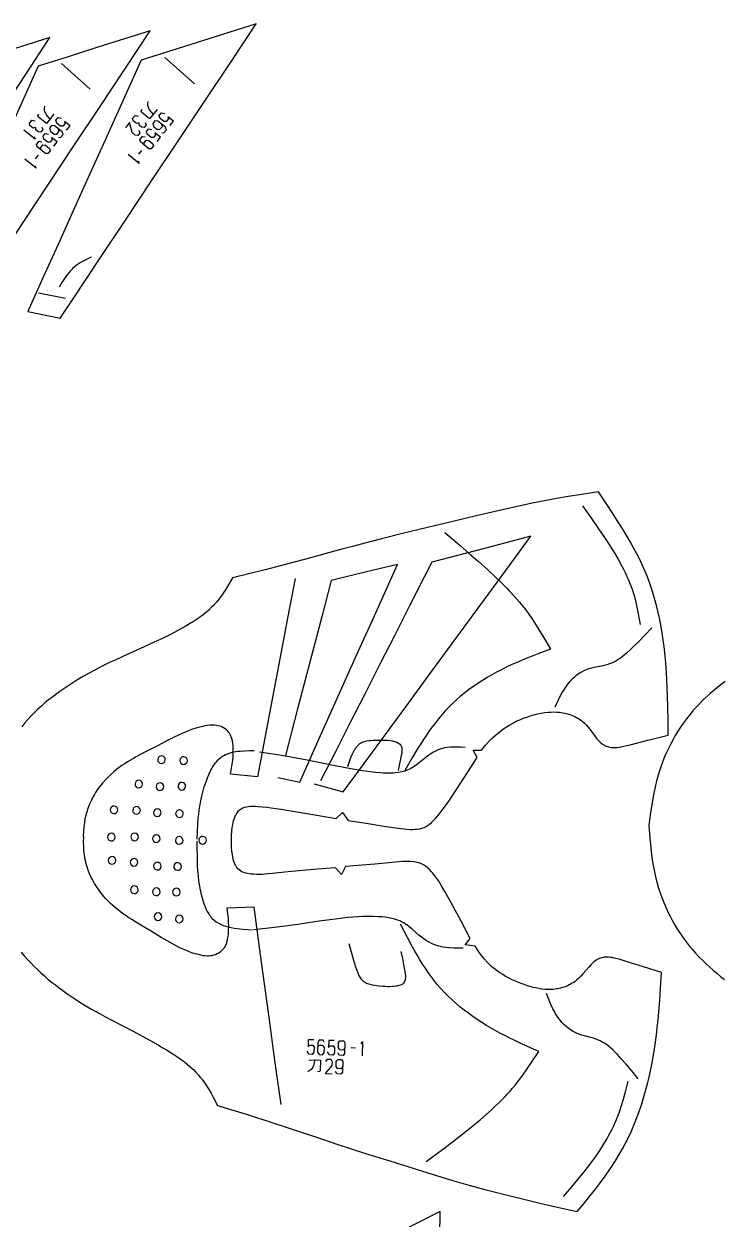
# Model space of a CAD drawing. Extents: x 923 to 2264, y 0 to 1234.
# Drawn here: x 1353.7 to 1582.7, y 218.1 to 610.2 of the extents above; entities that cross this region are included whole.
import ezdxf

# ---------------------------------------------------------------- set-up
doc = ezdxf.new("R2010")
doc.units = 0

msp = doc.modelspace()

# ---------------------------------------------------------------- linework, layer by layer
for points in [[(1395.08606, 607.925476), (1377.963745, 602.493958), (1368.179321, 599.390076), (1358.395264, 596.286438), (1351.190918, 580.189209), (1346.388062, 569.457703), (1341.585327, 558.726257), (1336.782349, 547.99469), (1331.979492, 537.263123), (1327.176514, 526.531738), (1322.373779, 515.800293), (1332.617798, 513.591858), (1336.782471, 519.880798), (1345.111572, 532.458557), (1353.440552, 545.036377), (1361.769653, 557.614258), (1370.098755, 570.191956), (1378.427734, 582.769775), (1386.756836, 595.347595), (1395.08606, 607.925476)], [(1429.898682, 610.151611), (1412.266846, 604.585571), (1402.191162, 601.404907), (1392.115967, 598.224426), (1384.690918, 581.748962), (1379.740967, 570.765198), (1374.790894, 559.781616), (1369.840576, 548.797913), (1364.890625, 537.814209), (1359.940552, 526.830566), (1354.990601, 515.846985), (1365.536865, 513.591858), (1369.827637, 520.029236), (1378.40918, 532.903809), (1386.990723, 545.778442), (1395.572266, 558.653076), (1404.153687, 571.527649), (1412.735474, 584.402283), (1421.317017, 597.276917), (1429.898682, 610.151611)], [(1362.226685, 605.699341), (1345.61377, 600.402283), (1326.627686, 594.34845), (1319.644165, 578.629456), (1314.988403, 568.150208), (1310.332886, 557.670898), (1305.677124, 547.191528), (1301.021484, 536.712158), (1296.365967, 526.232849), (1291.710327, 515.753662), (1301.651978, 513.591858), (1305.690308, 519.732361), (1313.766968, 532.013367), (1321.843506, 544.294312), (1329.920288, 556.575378), (1337.996826, 568.856262), (1346.073364, 581.137268), (1354.150024, 593.418274), (1362.226685, 605.699341)], [(1375.392212, 588.740356), (1365.964355, 597.13501)], [(1409.612793, 590.510559), (1399.909668, 599.096313)], [(1396.215576, 580.472778), (1394.902466, 581.980652), (1394.515381, 582.685791), (1394.319702, 583.349304), (1394.328369, 583.848022), (1394.454346, 584.70166)], [(1363.487427, 580.513123), (1361.044312, 577.481384), (1358.387207, 579.622742), (1358.258545, 579.951172), (1358.595581, 580.578613)], [(1362.320313, 578.925354), (1361.007202, 580.433228), (1360.620117, 581.138367), (1360.424316, 581.80188), (1360.433105, 582.300598), (1360.559082, 583.154236)], [(1397.382813, 582.060547), (1394.939697, 579.028809), (1392.282471, 581.170166), (1392.153931, 581.498596), (1392.490967, 582.125977)], [(1401.593384, 576.840881), (1402.705322, 578.22052), (1400.865967, 579.703003), (1401.068115, 578.977966), (1400.368042, 578.109375), (1399.616821, 578.153076), (1398.356201, 579.168884), (1398.086426, 580.088806), (1398.786499, 580.957458), (1399.892822, 580.796326)], [(1359.535278, 576.23645), (1359.942505, 575.486816), (1359.242432, 574.618164), (1358.354614, 574.771729), (1357.605225, 575.375671), (1357.594604, 576.199036), (1356.684937, 575.976868), (1355.663086, 576.800476), (1355.460693, 577.525452), (1356.298096, 578.564392), (1357.335693, 578.318115)], [(1365.044189, 572.976563), (1365.727051, 572.847656), (1366.564331, 573.886658), (1366.23938, 574.738525), (1363.752808, 576.742554), (1362.782837, 576.793945), (1362.082642, 575.925232), (1362.352417, 575.00531), (1363.613037, 573.989563), (1364.433105, 574.031006), (1365.201904, 574.984802), (1365.013062, 575.726807)], [(1367.69812, 575.293457), (1368.809937, 576.673096), (1366.970581, 578.15564), (1367.172729, 577.430603), (1366.472778, 576.561951), (1365.721558, 576.605652), (1364.460938, 577.62146), (1364.19104, 578.541382), (1364.891235, 579.410034), (1365.997437, 579.248901)], [(1391.404297, 575.269958), (1391.72937, 574.418091), (1391.029297, 573.5495), (1390.141479, 573.703003), (1389.153687, 574.499146), (1388.373291, 577.853394), (1386.973145, 576.116089)], [(1393.430542, 577.783875), (1393.837769, 577.034241), (1393.137817, 576.165588), (1392.25, 576.319153), (1391.50061, 576.923096), (1391.48999, 577.74646), (1390.580322, 577.524292), (1389.55835, 578.3479), (1389.356079, 579.072876), (1390.193359, 580.111816), (1391.231079, 579.865479)], [(1398.939453, 574.523987), (1399.622314, 574.395081), (1400.459717, 575.434021), (1400.134644, 576.285889), (1397.648071, 578.289978), (1396.678101, 578.34137), (1395.977905, 577.472656), (1396.247803, 576.552734), (1397.508423, 575.536987), (1398.328369, 575.578369), (1399.097168, 576.532227), (1398.908447, 577.274231)], [(1357.083618, 573.19458), (1357.422119, 572.359741), (1353.709229, 575.352173)], [(1363.481201, 570.061218), (1364.59314, 571.440857), (1362.753662, 572.92334), (1362.955933, 572.198364), (1362.255859, 571.329712), (1361.504639, 571.373413), (1360.244019, 572.389221), (1359.974243, 573.309143), (1360.674316, 574.177795), (1361.78064, 574.016663)], [(1393.291504, 570.304688), (1393.054932, 571.057129), (1393.82373, 572.010925), (1394.623047, 571.956787), (1395.985596, 570.858643), (1396.174072, 570.116638), (1395.40564, 569.162842), (1394.654053, 569.206543), (1391.894775, 571.430237), (1391.692505, 572.155273), (1392.529663, 573.194214), (1393.431274, 573.057739)], [(1397.376587, 571.608643), (1398.488403, 572.988281), (1396.649048, 574.470764), (1396.851318, 573.745728), (1396.151245, 572.877075), (1395.400024, 572.920837), (1394.139526, 573.936646), (1393.869507, 574.856567), (1394.569702, 575.725159), (1395.675903, 575.564026)], [(1359.39624, 568.757263), (1359.159668, 569.509705), (1359.928467, 570.463501), (1360.727661, 570.409363), (1362.090332, 569.311218), (1362.278687, 568.569275), (1361.510132, 567.615479), (1360.758667, 567.659119), (1357.999512, 569.882874), (1357.797119, 570.607849), (1358.634399, 571.646851), (1359.535889, 571.510315)], [(1392.245605, 568.658386), (1391.257202, 567.432068)], [(1357.311523, 563.660828), (1357.650269, 562.825989), (1353.937134, 565.81842)], [(1358.350342, 567.111023), (1357.361816, 565.884644)], [(1391.206787, 565.208252), (1391.545654, 564.373413), (1387.83252, 567.365845)], [(1375.766724, 533.671753), (1374.657104, 533.134216), (1373.562744, 532.579346), (1372.848999, 532.191345), (1372.152832, 531.782959), (1371.47876, 531.34906), (1370.831543, 530.884583), (1370.088989, 530.273926), (1369.674561, 529.890686), (1369.274658, 529.490662), (1368.888062, 529.075134), (1368.514038, 528.645386), (1367.798584, 527.748413), (1367.454834, 527.283752), (1366.789673, 526.328613), (1366.147217, 525.347778), (1365.205566, 523.850525)], [(1367.290649, 520.044739), (1358.414917, 521.837158)], [(1500.068726, 310.222931), (1497.130859, 315.855621), (1495.853516, 318.257019), (1494.557129, 320.645203), (1493.195923, 323.086853), (1491.887207, 325.370331), (1490.647583, 327.48468), (1489.758423, 328.928467), (1489.134766, 329.868927), (1488.477295, 330.781738), (1487.777588, 331.658661), (1487.409546, 332.081085), (1486.631714, 332.888428), (1486.020386, 333.445801), (1485.398193, 333.940125), (1485.072266, 334.164795), (1484.735596, 334.370453), (1484.141235, 334.666992), (1483.643066, 334.860565), (1483.129761, 335.018494), (1482.338135, 335.196503), (1481.529663, 335.314941), (1480.715088, 335.386078), (1479.895874, 335.421204), (1478.674072, 335.417908), (1477.863281, 335.385651), (1476.650879, 335.304321), (1468.797607, 334.60202), (1459.184204, 333.818665), (1457.829956, 331.14032), (1455.945923, 333.363892), (1449.978149, 332.872131), (1445.204834, 332.456665), (1440.43335, 332.003479), (1435.174805, 331.457703), (1433.736328, 331.33139), (1432.776367, 331.264709), (1431.815308, 331.216553), (1430.852783, 331.190643), (1429.968384, 331.19104), (1429.084839, 331.224213), (1428.203857, 331.300842), (1427.619019, 331.381531), (1427.036865, 331.489532), (1426.45813, 331.628113), (1425.764038, 331.844299), (1425.230225, 332.06546), (1424.72998, 332.339722), (1424.288574, 332.665161), (1423.906982, 333.036438), (1423.568359, 333.454803), (1423.270264, 333.91217), (1423.13562, 334.152893), (1422.893433, 334.653259), (1422.592651, 335.436005), (1422.378052, 336.160889), (1422.202148, 336.93335), (1422.070801, 337.704926), (1421.934082, 338.866516), (1421.840942, 340.077759), (1421.792114, 341.294678), (1421.789795, 342.50766), (1421.839844, 343.918793), (1421.933716, 345.35321), (1422.057007, 346.619446), (1422.176636, 347.458618), (1422.338745, 348.286987), (1422.553345, 349.098572), (1422.831177, 349.887695), (1422.996826, 350.27179), (1423.182251, 350.648224), (1423.388672, 351.0159), (1423.734009, 351.538788), (1424.129761, 352.022675), (1424.34729, 352.244263), (1424.578247, 352.449158), (1424.950317, 352.720032), (1425.199341, 352.865173), (1425.459351, 352.991913), (1426.004761, 353.196014), (1426.71814, 353.374084), (1427.30188, 353.46991), (1428.184448, 353.552734), (1428.772949, 353.572723), (1429.65564, 353.560303), (1430.537354, 353.509552), (1431.897339, 353.387756), (1433.332764, 353.231049), (1434.764648, 353.05246), (1438.095703, 352.575775), (1443.272461, 351.753418), (1449.140869, 350.755463), (1456.176514, 349.51062), (1458.255005, 351.552032), (1460.02417, 348.926697), (1465.968872, 347.958771), (1471.770386, 347.067841), (1477.245239, 346.261322), (1478.451538, 346.11499), (1479.258301, 346.040344), (1480.473877, 345.976868), (1481.289063, 345.974884), (1481.958984, 346.001678), (1482.741211, 346.071716), (1483.515381, 346.192871), (1484.272461, 346.374908), (1485.00293, 346.62796), (1485.470703, 346.841003), (1485.809082, 347.025085), (1486.137451, 347.228271), (1486.765747, 347.681519), (1487.419312, 348.234131), (1488.092896, 348.882263), (1488.731201, 349.56488), (1489.493408, 350.45105), (1490.218262, 351.342987), (1491.268921, 352.708618), (1492.283081, 354.101593), (1493.269043, 355.515228), (1495.614014, 359.023376), (1498.224854, 363.05246), (1502.335449, 369.538971), (1501.047485, 371.916931), (1503.834473, 371.969849), (1505.165283, 373.555084), (1506.309082, 374.845062), (1507.266968, 375.838989), (1508.14563, 376.670074), (1509.0625, 377.463928), (1510.015625, 378.220001), (1511.002197, 378.937378), (1512.02002, 379.615387), (1513.066406, 380.253326), (1514.138916, 380.850433), (1515.234985, 381.405884), (1516.352173, 381.919067), (1517.488037, 382.389221), (1518.640259, 382.815552), (1519.806274, 383.197418), (1520.983276, 383.533905), (1522.169312, 383.824615), (1523.361328, 384.068268), (1524.55603, 384.262878), (1525.754395, 384.400787), (1526.555176, 384.456543), (1527.357422, 384.480133), (1528.563843, 384.449127), (1529.369995, 384.380219), (1529.947632, 384.30545), (1530.524536, 384.209381), (1531.099365, 384.091919), (1531.670532, 383.953156), (1532.236816, 383.793274), (1532.796509, 383.612305), (1533.348511, 383.410309), (1533.891235, 383.187256), (1534.423462, 382.943298), (1534.943237, 382.678619), (1535.449707, 382.393127), (1535.94104, 382.087097), (1536.416016, 381.760254), (1536.873413, 381.413086), (1537.553101, 380.825409), (1538.242432, 380.129883), (1538.67688, 379.640198), (1539.299927, 378.874603), (1539.900391, 378.081696), (1541.069946, 376.480896), (1541.669922, 375.709198), (1542.308716, 374.98233), (1542.765137, 374.534943), (1543.252319, 374.126007), (1543.509155, 373.938477), (1543.91626, 373.678162), (1544.204956, 373.519257), (1544.654541, 373.308807), (1545.120117, 373.133301), (1545.4375, 373.036682), (1545.920532, 372.923737), (1546.325439, 372.85965), (1546.812988, 372.817322), (1547.302368, 372.808014), (1547.793091, 372.827301), (1548.284302, 372.870514), (1549.020386, 372.970581), (1550.46936, 373.241272), (1551.53479, 373.474609), (1552.591553, 373.726501), (1558.366699, 375.193817), (1565.046021, 376.836212), (1565.002808, 382.026154), (1564.946655, 385.91748), (1564.852051, 389.807037), (1564.759521, 392.398743), (1564.637451, 394.989105), (1564.495483, 397.365234), (1564.249023, 400.607819), (1564.047485, 402.766754), (1563.684326, 405.999359), (1563.39856, 408.149902), (1563.074951, 410.296082), (1562.71167, 412.437347), (1562.264771, 414.7789), (1561.764038, 417.110535), (1561.206055, 419.428833), (1560.587158, 421.730469), (1559.904297, 424.012054), (1559.153931, 426.270447), (1558.33252, 428.502228), (1557.894043, 429.606873), (1557.483887, 430.593475), (1556.620239, 432.548126), (1555.703247, 434.479431), (1554.738525, 436.388977), (1553.731567, 438.278076), (1552.687988, 440.148346), (1551.613037, 442.001343), (1549.981567, 444.707336), (1548.364014, 447.296356), (1546.716431, 449.864044), (1545.046631, 452.416016), (1542.237427, 456.650818), (1536.764038, 455.846283), (1532.209595, 455.13736), (1528.574707, 454.523041), (1524.517334, 453.770355), (1520.471191, 452.95639), (1515.090088, 451.798218), (1509.720581, 450.584961), (1502.019287, 448.798462), (1494.395386, 446.996643), (1485.654785, 444.896149), (1478.33667, 443.10434), (1471.028931, 441.270142), (1465.557129, 439.858734), (1461.914795, 438.897583), (1457.507324, 437.710999), (1445.763916, 434.510529), (1439.883301, 432.945496), (1432.80481, 431.137268), (1422.163574, 428.514984), (1420.611206, 425.876465), (1419.804932, 424.577515), (1419.248413, 423.724609), (1418.672119, 422.884949), (1418.072998, 422.061005), (1417.278931, 421.046173), (1416.726318, 420.387268), (1415.863892, 419.428009), (1415.266479, 418.809326), (1414.338257, 417.915161), (1413.69812, 417.343109), (1413.258911, 416.970093), (1412.359497, 416.250122), (1411.435181, 415.561859), (1410.48877, 414.902374), (1409.523682, 414.268158), (1408.543457, 413.656006), (1406.549683, 412.484863), (1404.416382, 411.305115), (1402.981689, 410.545563), (1401.538086, 409.805389), (1399.357788, 408.726715), (1396.42749, 407.337494), (1393.101196, 405.819336), (1386.17749, 402.711487), (1383.594971, 401.518707), (1382.009766, 400.764862), (1379.115479, 399.334198), (1376.965088, 398.218903), (1374.834351, 397.062988), (1372.724487, 395.862732), (1370.697021, 394.650299), (1369.378906, 393.827698), (1368.073608, 392.983276), (1366.782471, 392.116333), (1365.507324, 391.226074), (1364.249756, 390.311829), (1363.011353, 389.372803), (1361.793823, 388.408112), (1360.598755, 387.417206), (1359.427612, 386.399292), (1358.282349, 385.353516), (1357.164551, 384.279327), (1356.075439, 383.17569), (1355.017212, 382.042267), (1353.990967, 380.877716), (1352.95752, 379.631165)], [(1536.994629, 452.069763), (1539.927734, 447.912323), (1542.248657, 444.561401), (1543.961792, 442.021332), (1545.641968, 439.449066), (1546.904907, 437.444), (1547.522949, 436.431854), (1548.723389, 434.386871), (1549.864624, 432.3125), (1550.408691, 431.263428), (1550.932617, 430.206177), (1551.434937, 429.140381), (1551.913696, 428.065765), (1552.367432, 426.982208), (1552.794067, 425.889038), (1553.192017, 424.786469), (1553.559326, 423.673615), (1553.768433, 422.988495), (1553.966187, 422.299744), (1554.331421, 420.912659), (1554.814941, 418.811523), (1555.240845, 416.691864), (1555.881226, 413.137207)], [(1491.746704, 443.365112), (1496.79126, 439.076813), (1499.801514, 436.480896), (1502.788818, 433.853088), (1505.744751, 431.181641), (1508.532104, 428.575317), (1510.317139, 426.843384), (1512.068115, 425.078735), (1512.927979, 424.182617), (1514.611084, 422.35968), (1516.238037, 420.491913), (1517.027954, 419.539825), (1517.800293, 418.574554), (1518.554321, 417.595886), (1519.288696, 416.602722), (1520.326782, 415.124756), (1521.326782, 413.619293), (1522.768066, 411.318848), (1524.156372, 408.980316), (1526.406494, 405.037109), (1522.638916, 403.636658), (1520.383911, 402.774139), (1518.136475, 401.880524), (1515.89978, 400.944672), (1513.534302, 399.889313), (1511.921875, 399.125885), (1510.322144, 398.330139), (1508.737671, 397.501434), (1507.171021, 396.63913), (1505.624756, 395.742493), (1504.101318, 394.811005), (1502.603394, 393.843781), (1501.133301, 392.840332), (1499.693726, 391.799957), (1498.287109, 390.721985), (1496.91626, 389.605896), (1495.583252, 388.450745), (1494.291016, 387.256256), (1493.04187, 386.02121), (1491.891846, 384.805511), (1490.780762, 383.555084), (1489.705566, 382.272369), (1488.663696, 380.9599), (1487.652344, 379.620117), (1486.668579, 378.255524), (1485.709839, 376.868652), (1484.773193, 375.461853), (1483.856079, 374.03772), (1482.955566, 372.598663), (1481.193359, 369.686005), (1478.605225, 365.267212)], [(1448.947144, 360.902252), (1458.464844, 358.263977), (1462.564331, 363.85199), (1470.763672, 375.027985), (1478.962891, 386.203949), (1487.162354, 397.380005), (1495.361572, 408.555878), (1503.560913, 419.731903), (1511.760132, 430.907867), (1519.959473, 442.083923), (1504.806641, 438.125153), (1487.489136, 433.600769), (1480.199341, 419.255035), (1475.339478, 409.691193), (1470.479492, 400.12738), (1465.619629, 390.563507), (1460.759644, 380.999664), (1455.89978, 371.435822), (1451.039917, 361.87207)], [(1436.944458, 363.025574), (1444.188843, 361.501617), (1450.591797, 375.778748), (1454.860596, 385.296753), (1459.129395, 394.81488), (1463.397949, 404.332855), (1467.666626, 413.850922), (1471.935303, 423.368988), (1476.203979, 432.887085), (1466.092041, 430.402069), (1454.5354, 427.561981), (1451.519531, 416.086517), (1447.498291, 400.785889), (1443.477051, 385.485138), (1439.455688, 370.18457)], [(1442.687134, 428.196289), (1440.2146, 415.200317), (1436.918091, 397.872345), (1433.621338, 380.54425), (1430.324829, 363.21637), (1421.485596, 364.07785), (1421.816528, 366.017487), (1422.014648, 367.31308), (1422.179443, 368.612579), (1422.297607, 369.917297), (1422.355469, 371.228943), (1422.357666, 371.887909), (1422.3396, 372.549011), (1422.300171, 373.212799), (1422.203735, 374.15567), (1422.071899, 374.982422), (1421.880615, 375.792053), (1421.712158, 376.314178), (1421.614014, 376.568237), (1421.386963, 377.059204), (1421.11499, 377.523376), (1420.960571, 377.743774), (1420.58252, 378.192963), (1420.151001, 378.600372), (1419.674194, 378.964294), (1419.159546, 379.282959), (1418.61499, 379.554749), (1418.048462, 379.777924), (1417.467529, 379.950836), (1416.898193, 380.068665), (1416.345337, 380.138031), (1415.79126, 380.167816), (1415.237061, 380.162811), (1414.68335, 380.127533), (1413.855713, 380.028442), (1413.034058, 379.887634), (1411.933838, 379.652802), (1410.848267, 379.374054), (1409.776245, 379.055084), (1408.716187, 378.699341), (1407.667114, 378.310425), (1406.62793, 377.891907), (1405.597168, 377.447418), (1404.573608, 376.980377), (1402.543457, 375.993195), (1400.527466, 374.958923), (1397.508911, 373.381348), (1392.522217, 370.817719), (1390.556519, 369.762207), (1389.586548, 369.217773), (1388.627197, 368.658813), (1387.68042, 368.082855), (1386.747803, 367.487305), (1385.830933, 366.869629), (1384.931396, 366.227173), (1384.051025, 365.557648), (1383.191528, 364.858063), (1382.062988, 363.859589), (1381.515747, 363.338898), (1380.458374, 362.255798), (1379.454956, 361.119476), (1378.51062, 359.932098), (1378.062012, 359.320099), (1377.630127, 358.696289), (1377.215454, 358.060974), (1376.818726, 357.414337), (1376.440552, 356.756989), (1375.814331, 355.558624), (1375.316895, 354.480682), (1374.869873, 353.381439), (1374.665405, 352.824646), (1374.296021, 351.698425), (1373.980103, 350.557495), (1373.71875, 349.404633), (1373.512939, 348.242401), (1373.339478, 346.829834), (1373.234619, 345.444183), (1373.144775, 343.498962)], [(1559.66272, 412.096832), (1557.341553, 409.654572), (1555.393433, 407.632446), (1553.583862, 405.796997), (1552.401489, 404.641479), (1551.425781, 403.748901), (1550.66748, 403.10788), (1549.829956, 402.461243), (1548.851196, 401.789215), (1547.830933, 401.180878), (1547.129395, 400.815491), (1546.412109, 400.485901), (1546.047729, 400.335449), (1545.308716, 400.065002), (1544.519653, 399.827179), (1543.681885, 399.622711), (1540.712769, 399.04425), (1539.872803, 398.85434), (1539.045166, 398.625031), (1538.314209, 398.372345), (1537.365601, 397.960266), (1536.450317, 397.468964), (1535.57251, 396.906372), (1534.736938, 396.280701), (1534.205566, 395.832611), (1533.629395, 395.297791), (1532.815918, 394.447327), (1532.061035, 393.545929), (1531.588745, 392.92038), (1531.140137, 392.278046), (1530.714233, 391.620972), (1530.308228, 390.948303), (1529.550415, 389.566681), (1528.850586, 388.154449), (1527.858521, 386.005493)], [(1583.753418, 394.494049), (1582.476196, 393.532776), (1581.220581, 392.545105), (1579.987793, 391.530304), (1578.779907, 390.48764), (1577.598145, 389.416199), (1576.444702, 388.315369), (1575.320923, 387.184143), (1574.228394, 386.021973), (1573.169067, 384.827698), (1572.104614, 383.552307), (1571.078735, 382.243317), (1570.091553, 380.902405), (1569.144043, 379.531372), (1568.236816, 378.131836), (1567.370239, 376.705505), (1566.545532, 375.254181), (1565.763428, 373.779419), (1565.023682, 372.28299), (1564.327759, 370.766724), (1563.67627, 369.232147), (1563.069702, 367.681213), (1562.508667, 366.115265), (1561.994385, 364.536438), (1561.526489, 362.945953), (1561.251587, 361.921539), (1560.755249, 359.861877), (1560.321533, 357.789398), (1560.125, 356.749084), (1559.765625, 354.66153), (1559.29187, 351.516907), (1558.727173, 347.310547), (1559.049927, 343.078583), (1559.34314, 339.912018), (1559.58252, 337.80722), (1559.718994, 336.757324), (1560.033447, 334.663483), (1560.411255, 332.578796), (1560.627197, 331.540192), (1561.002808, 329.925537), (1561.42627, 328.31955), (1561.896851, 326.72406), (1562.413452, 325.140686), (1562.976196, 323.571228), (1563.583984, 322.017487), (1564.236816, 320.481171), (1564.93335, 318.963898), (1565.673706, 317.46756), (1566.457153, 315.993896), (1567.282837, 314.544617), (1568.150269, 313.121429), (1569.059082, 311.726044), (1570.008423, 310.360504), (1570.998047, 309.026062), (1571.987183, 307.77301), (1573.01123, 306.549927), (1574.068726, 305.356049), (1575.157104, 304.190735), (1576.275635, 303.053284), (1577.421875, 301.942963), (1578.594604, 300.859131), (1579.79187, 299.800995), (1581.011475, 298.767975), (1582.252441, 297.759277), (1583.512817, 296.774292)], [(1498.478394, 372.804413), (1497.009521, 372.905457), (1495.547974, 372.96991), (1494.581421, 372.974518), (1493.623535, 372.93576), (1492.67688, 372.842896), (1491.743042, 372.685028), (1490.949951, 372.488312), (1490.292725, 372.277924), (1489.645264, 372.029297), (1488.693359, 371.591278), (1488.072632, 371.260223), (1487.163818, 370.712738), (1486.573853, 370.318207), (1485.648682, 369.642334), (1482.967407, 367.516815), (1482.066895, 366.847809), (1481.143677, 366.234772), (1480.669922, 365.955841), (1480.186523, 365.699219), (1479.691528, 365.467133), (1479.19751, 365.266907), (1478.692139, 365.09137), (1478.176514, 364.93924), (1477.651855, 364.809143), (1477.118774, 364.699768), (1476.578369, 364.609772), (1475.480103, 364.482269), (1474.923828, 364.442047), (1473.80249, 364.402191), (1472.675537, 364.407257), (1471.550903, 364.446411), (1470.701416, 364.49292), (1469.018066, 364.623322), (1468.18335, 364.705536), (1466.526367, 364.90033), (1464.064453, 365.256714), (1461.621094, 365.6716), (1459.184326, 366.123932), (1455.751709, 366.790955), (1446.562134, 368.616425), (1441.953369, 369.487732), (1437.570557, 370.255707), (1430.991577, 371.33963)], [(1459.906982, 366.55957), (1460.46228, 368.203705), (1460.950562, 369.510864), (1461.364624, 370.482422), (1461.835083, 371.44339), (1462.299316, 372.258514), (1462.554932, 372.649902), (1462.828125, 373.023926), (1463.119995, 373.375488), (1463.432251, 373.699768), (1463.766357, 373.99176), (1463.941895, 374.123901), (1464.27478, 374.338715), (1464.625488, 374.523193), (1464.99231, 374.679749), (1465.373413, 374.81076), (1465.767212, 374.918518), (1466.171631, 375.005463), (1467.006714, 375.126282), (1467.43335, 375.164825), (1468.297119, 375.210297), (1471.234619, 375.263947), (1472.131104, 375.264832), (1473.027344, 375.225647), (1473.937134, 375.123688), (1474.558105, 375.00943), (1474.979126, 374.90863), (1475.398438, 374.785919), (1476.004028, 374.556976), (1476.554321, 374.268585), (1476.875244, 374.040436), (1477.018677, 373.914795), (1477.265625, 373.639557), (1477.42041, 373.396667), (1477.539551, 373.134277), (1477.625854, 372.854279), (1477.682251, 372.558533), (1477.71167, 372.248962), (1477.717041, 371.92746), (1477.666992, 371.255859), (1477.617432, 370.909637), (1477.484009, 370.205658), (1477.103882, 368.554443), (1476.900635, 367.586823), (1476.49292, 365.305511)], [(1400.069214, 368.789063), (1399.989136, 369.270142), (1399.731201, 369.684052), (1399.334473, 369.967712), (1398.859375, 370.077972), (1398.378296, 369.997955), (1397.964355, 369.73996), (1397.680542, 369.343231), (1397.570435, 368.868103), (1397.650391, 368.386993), (1397.908447, 367.973114), (1398.305176, 367.689453), (1398.780273, 367.579224), (1399.261353, 367.65918), (1399.675293, 367.917175), (1399.958984, 368.313934), (1400.069214, 368.789063)], [(1407.335938, 368.505585), (1407.255859, 368.986725), (1406.997803, 369.400574), (1406.601074, 369.684235), (1406.126099, 369.794495), (1405.644775, 369.714508), (1405.230957, 369.456482), (1404.947266, 369.059753), (1404.837158, 368.584625), (1404.916992, 368.103516), (1405.175171, 367.689636), (1405.571899, 367.405975), (1406.046875, 367.295746), (1406.528076, 367.375732), (1406.942017, 367.633728), (1407.225586, 368.030457), (1407.335938, 368.505585)], [(1410.485718, 342.802094), (1410.61377, 345.54303), (1410.733154, 347.591705), (1410.891113, 349.628845), (1411.025879, 350.978271), (1411.190186, 352.318939), (1411.374512, 353.563751), (1411.687256, 355.289398), (1411.933594, 356.435028), (1412.362793, 358.152283), (1412.867798, 359.87558), (1413.452637, 361.612915), (1413.933105, 362.888977), (1414.465698, 364.153198), (1415.057739, 365.381866), (1415.37854, 365.975525), (1415.716797, 366.551361), (1416.07373, 367.106445), (1416.449951, 367.637848), (1416.84668, 368.142578), (1417.264771, 368.617798), (1417.704956, 369.060303), (1418.168457, 369.467499), (1418.655762, 369.835876), (1419.223145, 370.196198), (1419.819214, 370.509247), (1420.441528, 370.77832), (1421.088379, 371.006775), (1421.757568, 371.19812), (1422.447144, 371.355652), (1423.154907, 371.482758), (1423.87915, 371.582764), (1424.617432, 371.659119), (1426.128906, 371.754395), (1427.672729, 371.795685), (1429.233032, 371.809967)], [(1392.630005, 360.783112), (1392.549927, 361.264252), (1392.291992, 361.678131), (1391.895264, 361.961792), (1391.420166, 362.072021), (1390.939087, 361.992035), (1390.525146, 361.734009), (1390.241577, 361.337311), (1390.131226, 360.862183), (1390.211182, 360.381042), (1390.469238, 359.967194), (1390.865967, 359.683502), (1391.341064, 359.573273), (1391.822144, 359.653229), (1392.236084, 359.911255), (1392.519775, 360.308014), (1392.630005, 360.783112)], [(1399.544678, 359.945435), (1399.464844, 360.426544), (1399.206787, 360.840424), (1398.809937, 361.124084), (1398.334961, 361.234314), (1397.85376, 361.154358), (1397.439819, 360.896332), (1397.15625, 360.499603), (1397.045898, 360.024475), (1397.125854, 359.543365), (1397.384033, 359.129486), (1397.780762, 358.845825), (1398.255859, 358.735565), (1398.737061, 358.815582), (1399.150879, 359.073578), (1399.434448, 359.470306), (1399.544678, 359.945435)], [(1406.747803, 360.087219), (1406.667725, 360.568359), (1406.40979, 360.982208), (1406.013062, 361.2659), (1405.537964, 361.376129), (1405.056885, 361.296173), (1404.642944, 361.038147), (1404.359375, 360.641388), (1404.249023, 360.166321), (1404.328979, 359.685181), (1404.587036, 359.271271), (1404.983765, 358.98764), (1405.458862, 358.87738), (1405.939941, 358.957367), (1406.353882, 359.215393), (1406.637573, 359.612091), (1406.747803, 360.087219)], [(1384.495117, 352.340057), (1384.415161, 352.821167), (1384.157104, 353.235077), (1383.760498, 353.518738), (1383.285278, 353.628967), (1382.804199, 353.548981), (1382.390259, 353.290955), (1382.106689, 352.894257), (1381.996338, 352.419128), (1382.076416, 351.937988), (1382.334351, 351.524139), (1382.731079, 351.240448), (1383.206177, 351.130219), (1383.687256, 351.210175), (1384.101196, 351.468201), (1384.38501, 351.86496), (1384.495117, 352.340057)], [(1391.878296, 352.166595), (1391.798218, 352.647736), (1391.540283, 353.061584), (1391.143555, 353.345276), (1390.668457, 353.455505), (1390.187256, 353.375549), (1389.773438, 353.117523), (1389.489624, 352.720764), (1389.379517, 352.245667), (1389.459473, 351.764526), (1389.717529, 351.350647), (1390.114136, 351.066986), (1390.589355, 350.956757), (1391.070435, 351.036743), (1391.484375, 351.294769), (1391.768066, 351.691467), (1391.878296, 352.166595)], [(1398.701538, 351.375), (1398.621582, 351.85614), (1398.363525, 352.269989), (1397.966797, 352.55365), (1397.491699, 352.66391), (1397.01062, 352.583923), (1396.59668, 352.325897), (1396.312988, 351.929169), (1396.202759, 351.454041), (1396.282837, 350.972931), (1396.540771, 350.559052), (1396.9375, 350.275391), (1397.412598, 350.165161), (1397.893677, 350.245148), (1398.307617, 350.503143), (1398.591187, 350.899872), (1398.701538, 351.375)], [(1405.968262, 351.091248), (1405.888306, 351.572388), (1405.630249, 351.986237), (1405.233398, 352.269928), (1404.758423, 352.380157), (1404.277344, 352.300201), (1403.863403, 352.042175), (1403.579712, 351.645416), (1403.469482, 351.170349), (1403.549561, 350.689209), (1403.807495, 350.275299), (1404.204224, 349.991669), (1404.679321, 349.881409), (1405.1604, 349.961395), (1405.574341, 350.219421), (1405.85791, 350.616119), (1405.968262, 351.091248)], [(1438.030762, 255.712997), (1436.261353, 268.661713), (1433.902466, 285.926666), (1431.543457, 303.191559), (1429.184326, 320.456512), (1420.309204, 320.136322), (1420.52124, 318.180115), (1420.640137, 316.874756), (1420.725464, 315.567688), (1420.763672, 314.258026), (1420.741577, 312.945251), (1420.703613, 312.287567), (1420.645386, 311.628632), (1420.565552, 310.968781), (1420.411865, 310.033356), (1420.229858, 309.216156), (1419.989502, 308.4198), (1419.789673, 307.908813), (1419.67627, 307.661194), (1419.419678, 307.18515), (1419.119873, 306.738586), (1418.952271, 306.527832), (1418.547607, 306.10257), (1418.092163, 305.72226), (1417.593994, 305.388153), (1417.060913, 305.101471), (1416.500732, 304.863464), (1415.921631, 304.675354), (1415.331421, 304.538391), (1414.756104, 304.455292), (1414.199829, 304.419861), (1413.64502, 304.423889), (1413.092163, 304.46283), (1412.541504, 304.531677), (1411.721558, 304.681244), (1410.909912, 304.871948), (1409.82605, 305.173553), (1408.759521, 305.518036), (1407.708862, 305.901947), (1406.672485, 306.321716), (1405.64917, 306.773926), (1404.637329, 307.255066), (1403.63562, 307.761749), (1402.642334, 308.290344), (1400.676025, 309.399628), (1398.727051, 310.555145), (1395.810181, 312.314087), (1390.988892, 315.177368), (1389.091187, 316.351013), (1388.156006, 316.953613), (1387.232788, 317.570007), (1386.322754, 318.202698), (1385.428101, 318.854065), (1384.550537, 319.526672), (1383.692017, 320.222717), (1382.854004, 320.945038), (1382.038696, 321.695587), (1380.973145, 322.761078), (1380.458618, 323.314301), (1379.469238, 324.459839), (1378.536865, 325.655396), (1377.666504, 326.898132), (1377.256104, 327.536346), (1376.863037, 328.185394), (1376.487915, 328.84494), (1376.131226, 329.514526), (1375.793823, 330.19397), (1375.241821, 331.428192), (1374.811035, 332.534485), (1374.431641, 333.658966), (1374.261719, 334.227234), (1373.96167, 335.373871), (1373.715698, 336.531921), (1373.525146, 337.6987), (1373.390625, 338.871521), (1373.303467, 340.29187), (1373.283447, 341.681274), (1373.312134, 343.628387)], [(1383.62439, 343.389679), (1383.544312, 343.870819), (1383.286255, 344.284668), (1382.889526, 344.568359), (1382.414307, 344.678589), (1381.933228, 344.598633), (1381.519287, 344.340607), (1381.235718, 343.943848), (1381.12561, 343.46875), (1381.205444, 342.98761), (1381.463379, 342.57373), (1381.860229, 342.29007), (1382.335327, 342.17984), (1382.816528, 342.259827), (1383.230469, 342.517853), (1383.514038, 342.914551), (1383.62439, 343.389679)], [(1391.240112, 343.436249), (1391.160278, 343.917389), (1390.9021, 344.331238), (1390.505493, 344.614929), (1390.030273, 344.725159), (1389.549194, 344.645203), (1389.135254, 344.387146), (1388.851685, 343.990417), (1388.741333, 343.51532), (1388.821411, 343.03418), (1389.079346, 342.6203), (1389.476196, 342.336639), (1389.951172, 342.22641), (1390.432495, 342.306366), (1390.846191, 342.564392), (1391.130005, 342.961121), (1391.240112, 343.436249)], [(1398.365601, 342.886322), (1398.285645, 343.367462), (1398.027466, 343.781311), (1397.630737, 344.065002), (1397.15564, 344.175232), (1396.674561, 344.095276), (1396.26062, 343.83725), (1395.977051, 343.440491), (1395.866821, 342.965424), (1395.946655, 342.484283), (1396.204712, 342.070374), (1396.601563, 341.786743), (1397.076538, 341.676483), (1397.557739, 341.75647), (1397.97168, 342.014496), (1398.255249, 342.411194), (1398.365601, 342.886322)], [(1405.881714, 342.308289), (1405.801636, 342.789398), (1405.543701, 343.203278), (1405.146973, 343.486938), (1404.671875, 343.597168), (1404.190796, 343.517212), (1403.776855, 343.259186), (1403.493286, 342.862457), (1403.382935, 342.387329), (1403.462891, 341.906189), (1403.720947, 341.49234), (1404.117798, 341.208679), (1404.592773, 341.098419), (1405.073853, 341.178406), (1405.487793, 341.436432), (1405.771484, 341.83316), (1405.881714, 342.308289)], [(1410.462769, 342.048889), (1410.458252, 339.311127), (1410.473755, 337.261627), (1410.52002, 335.218262), (1410.574707, 333.860931), (1410.652832, 332.508301), (1410.80249, 330.691345), (1411, 328.982697), (1411.16687, 327.845215), (1411.477783, 326.138123), (1411.72998, 324.997803), (1412.021362, 323.854095), (1412.480103, 322.313171), (1412.81311, 321.353943), (1412.994385, 320.881042), (1413.388672, 319.956207), (1413.829834, 319.06897), (1414.321899, 318.231323), (1414.588379, 317.834869), (1414.869385, 317.455139), (1415.165283, 317.093903), (1415.476685, 316.752228), (1416.098999, 316.171173), (1416.77356, 315.659058), (1417.496338, 315.210999), (1418.263672, 314.822052), (1419.072021, 314.487305), (1419.91748, 314.201782), (1420.796387, 313.960632), (1421.705078, 313.75885), (1422.639771, 313.591522), (1423.596802, 313.453796), (1424.57251, 313.340607), (1425.562988, 313.247284), (1428.586426, 313.036041)], [(1413.567017, 342.375824), (1413.487061, 342.856934), (1413.229004, 343.270813), (1412.832275, 343.554474), (1412.357178, 343.664734), (1411.876099, 343.584717), (1411.462158, 343.326721), (1411.178589, 342.929993), (1411.068237, 342.454865), (1411.148193, 341.973755), (1411.40625, 341.559875), (1411.803101, 341.276215), (1412.278076, 341.165955), (1412.759155, 341.245941), (1413.173096, 341.503967), (1413.456787, 341.900696), (1413.567017, 342.375824)], [(1383.850952, 335.74234), (1383.770874, 336.223419), (1383.512939, 336.637329), (1383.116211, 336.921021), (1382.641113, 337.03125), (1382.159912, 336.951233), (1381.746094, 336.693237), (1381.462524, 336.296509), (1381.352173, 335.821411), (1381.432129, 335.340271), (1381.690186, 334.926392), (1382.086792, 334.642731), (1382.562012, 334.532501), (1383.043091, 334.612457), (1383.457031, 334.870453), (1383.740723, 335.267212), (1383.850952, 335.74234)], [(1391.067749, 335.146332), (1390.987793, 335.627441), (1390.729858, 336.041321), (1390.33313, 336.324982), (1389.85791, 336.435242), (1389.376831, 336.355255), (1388.962891, 336.09726), (1388.679199, 335.7005), (1388.569092, 335.225433), (1388.649048, 334.744293), (1388.906982, 334.330383), (1389.303711, 334.046753), (1389.778931, 333.936462), (1390.26001, 334.016479), (1390.673828, 334.274475), (1390.95752, 334.671204), (1391.067749, 335.146332)], [(1398.736206, 333.873352), (1398.656372, 334.354492), (1398.398193, 334.768341), (1398.001587, 335.052032), (1397.526367, 335.162262), (1397.045288, 335.082245), (1396.631348, 334.824249), (1396.347778, 334.427521), (1396.237427, 333.952423), (1396.317505, 333.471283), (1396.575439, 333.057404), (1396.97229, 332.773743), (1397.447266, 332.663513), (1397.928467, 332.743469), (1398.342529, 333.001465), (1398.626099, 333.398224), (1398.736206, 333.873352)], [(1405.337891, 333.755554), (1405.257935, 334.236664), (1405, 334.650543), (1404.603149, 334.934204), (1404.128052, 335.044434), (1403.646851, 334.964447), (1403.233154, 334.706451), (1402.949341, 334.309723), (1402.839233, 333.834595), (1402.919067, 333.353455), (1403.177124, 332.939606), (1403.573853, 332.655945), (1404.049072, 332.545685), (1404.530151, 332.625671), (1404.944092, 332.883667), (1405.227661, 333.280426), (1405.337891, 333.755554)], [(1391.13916, 326.115417), (1391.059204, 326.596558), (1390.80127, 327.010437), (1390.404297, 327.294098), (1389.929321, 327.404327), (1389.448242, 327.324341), (1389.034302, 327.066315), (1388.75061, 326.669617), (1388.640381, 326.194489), (1388.720459, 325.713348), (1388.978394, 325.2995), (1389.375122, 325.015808), (1389.850342, 324.905579), (1390.331421, 324.985535), (1390.745239, 325.243591), (1391.028931, 325.64032), (1391.13916, 326.115417)], [(1398.378052, 325.451935), (1398.298096, 325.933075), (1398.040161, 326.346954), (1397.643433, 326.630615), (1397.168213, 326.740845), (1396.687134, 326.660858), (1396.273193, 326.402832), (1395.989624, 326.006134), (1395.879395, 325.531006), (1395.959351, 325.049866), (1396.217285, 324.636017), (1396.614014, 324.352325), (1397.089233, 324.242096), (1397.570313, 324.322052), (1397.984131, 324.580078), (1398.267944, 324.976837), (1398.378052, 325.451935)], [(1404.95752, 325.401672), (1404.877686, 325.882813), (1404.619507, 326.296661), (1404.222778, 326.580353), (1403.747681, 326.690582), (1403.266479, 326.610565), (1402.852661, 326.35257), (1402.569092, 325.955841), (1402.45874, 325.480743), (1402.538696, 324.999603), (1402.796631, 324.585724), (1403.193604, 324.302063), (1403.668579, 324.191833), (1404.149658, 324.27179), (1404.563721, 324.529785), (1404.84729, 324.926544), (1404.95752, 325.401672)], [(1398.920654, 317.308472), (1398.840698, 317.789612), (1398.582642, 318.203461), (1398.185913, 318.487152), (1397.710938, 318.597382), (1397.229614, 318.517426), (1396.815796, 318.259399), (1396.532104, 317.86264), (1396.421875, 317.387543), (1396.501831, 316.906403), (1396.76001, 316.492523), (1397.156738, 316.208862), (1397.631714, 316.098633), (1398.112915, 316.178619), (1398.526855, 316.436646), (1398.810425, 316.833344), (1398.920654, 317.308472)], [(1405.882568, 316.559357), (1405.802612, 317.040497), (1405.544678, 317.454376), (1405.147827, 317.738037), (1404.672729, 317.848267), (1404.19165, 317.768311), (1403.777832, 317.510315), (1403.494019, 317.113556), (1403.383911, 316.638458), (1403.463867, 316.157349), (1403.721802, 315.743439), (1404.11853, 315.459808), (1404.59375, 315.349518), (1405.074829, 315.429535), (1405.48877, 315.687531), (1405.772339, 316.084259), (1405.882568, 316.559357)], [(1497.744019, 307.040741), (1496.2146, 307.022217), (1494.691528, 307.034851), (1493.180908, 307.10968), (1492.183716, 307.209564), (1491.196899, 307.360229), (1490.222168, 307.570862), (1489.351318, 307.819366), (1488.494019, 308.121582), (1487.6521, 308.474487), (1486.827515, 308.875), (1486.022095, 309.320099), (1485.627319, 309.558441), (1484.854858, 310.064789), (1484.106567, 310.608124), (1483.283081, 311.266724), (1480.908569, 313.3367), (1480.112305, 314.001282), (1479.29541, 314.624756), (1478.875732, 314.915649), (1478.447021, 315.190063), (1478.007446, 315.445435), (1477.527832, 315.694489), (1477.0354, 315.920959), (1476.531738, 316.12616), (1476.017456, 316.311005), (1474.961426, 316.624603), (1474.421509, 316.755585), (1473.323608, 316.971436), (1472.207642, 317.133575), (1471.082031, 317.251038), (1469.954712, 317.332916), (1468.268066, 317.404633), (1467.429443, 317.419678), (1465.760742, 317.411591), (1464.930176, 317.389801), (1463.275024, 317.31424), (1461.626587, 317.200623), (1459.982788, 317.054596), (1457.521484, 316.786407), (1454.044312, 316.33609), (1450.565552, 315.83136), (1443.60022, 314.778351), (1439.375854, 314.19397), (1434.955566, 313.669342), (1429.055908, 313.049042)], [(1485.691406, 237.000275), (1490.987793, 240.972488), (1494.150635, 243.379837), (1497.29248, 245.820313), (1500.405762, 248.306564), (1503.34668, 250.737732), (1505.233887, 252.357376), (1507.088989, 254.011871), (1508.001953, 254.853867), (1509.793091, 256.570496), (1511.530884, 258.335419), (1512.377197, 259.23764), (1513.206787, 260.15387), (1514.019165, 261.08493), (1514.812744, 262.031219), (1515.939087, 263.443054), (1517.028931, 264.884644), (1518.607422, 267.092804), (1520.13562, 269.342102), (1522.621826, 273.140686), (1518.950562, 274.77475), (1516.753418, 275.775238), (1514.564209, 276.803345), (1513.110474, 277.509338), (1511.662476, 278.235352), (1510.087524, 279.05484), (1508.523071, 279.902679), (1506.97168, 280.779724), (1505.436401, 281.686676), (1503.919556, 282.624359), (1502.423828, 283.593597), (1500.952148, 284.595184), (1499.506958, 285.629791), (1498.091187, 286.698364), (1496.70752, 287.801605), (1495.358398, 288.940308), (1494.046509, 290.115356), (1492.77478, 291.327332), (1491.545898, 292.577332), (1490.362305, 293.865784), (1489.293213, 295.111725), (1488.263672, 296.390106), (1487.27124, 297.69873), (1486.3125, 299.035126), (1485.38501, 300.397034), (1484.485962, 301.782135), (1483.612183, 303.188202), (1482.760864, 304.612701), (1481.929688, 306.053467), (1481.115234, 307.508209), (1479.526367, 310.450104), (1477.199463, 314.909332)], [(1352.827759, 305.659515), (1353.819458, 304.467102), (1354.843384, 303.302887), (1355.898071, 302.166229), (1356.981567, 301.056519), (1358.092285, 299.973114), (1359.22876, 298.915314), (1360.389038, 297.882416), (1361.571655, 296.873871), (1362.77478, 295.888947), (1363.996826, 294.926971), (1365.236084, 293.987488), (1366.491089, 293.06955), (1367.759766, 292.172821), (1369.714478, 290.846039), (1371.752197, 289.52655), (1373.813232, 288.250397), (1375.896118, 287.01358), (1378.703857, 285.419281), (1380.243286, 284.575775), (1382.753052, 283.236664), (1389.487427, 279.736908), (1392.721191, 278.030548), (1395.567139, 276.475281), (1397.682129, 275.273346), (1399.080933, 274.451508), (1400.469849, 273.611023), (1402.531982, 272.310822), (1404.455444, 271.027191), (1405.399048, 270.359802), (1406.32605, 269.671295), (1407.233154, 268.958496), (1408.116699, 268.218475), (1408.973389, 267.44812), (1409.390381, 267.050476), (1409.996704, 266.442566), (1410.872314, 265.496643), (1411.433105, 264.844757), (1412.23938, 263.837585), (1412.753296, 263.148163), (1413.487793, 262.089355), (1414.038818, 261.23233), (1414.56604, 260.361023), (1415.072998, 259.47757), (1415.803467, 258.134521), (1417.202026, 255.411316), (1427.675415, 252.182892), (1434.638916, 249.97168), (1440.42041, 248.071945), (1451.961182, 244.203201), (1456.293213, 242.765549), (1461.044678, 241.218201), (1465.804077, 239.69577), (1473.749023, 237.196869), (1484.101807, 233.976563), (1489.42749, 232.339371), (1494.763428, 230.738464), (1500.115845, 229.194763), (1504.481812, 227.993744), (1508.860962, 226.839722), (1513.251221, 225.728348), (1517.651367, 224.655304), (1522.937134, 223.412964), (1528.207764, 222.2146), (1535.241943, 220.648621), (1537.26062, 223.083313), (1539.262573, 225.530624), (1541.231323, 228.003082), (1542.517456, 229.671677), (1544.394287, 232.214371), (1545.60498, 233.943314), (1546.779175, 235.702255), (1547.91272, 237.488434), (1549.003662, 239.301437), (1550.049683, 241.140549), (1551.048218, 243.00531), (1551.997192, 244.895065), (1552.894043, 246.809372), (1553.837036, 248.985931), (1554.714844, 251.189804), (1555.530396, 253.418274), (1556.287109, 255.668427), (1556.987793, 257.937561), (1557.635864, 260.223053), (1558.234375, 262.521912), (1558.763428, 264.732819), (1559.451538, 267.915863), (1559.865845, 270.046112), (1560.423706, 273.252228), (1560.755005, 275.395935), (1561.19397, 278.619263), (1561.472412, 280.978241), (1561.739014, 283.546936), (1561.972778, 286.118988), (1562.27417, 289.982178), (1562.532593, 293.849762), (1562.842285, 299.010193), (1556.979004, 300.900146), (1552.731201, 302.245819), (1550.664063, 302.877869), (1548.923218, 303.369415), (1547.382324, 303.754761), (1546.654297, 303.907104), (1546.166992, 303.988983), (1545.434204, 304.070099), (1544.945313, 304.089691), (1544.456665, 304.076019), (1544.049072, 304.035583), (1543.7229, 303.983093), (1543.238525, 303.871918), (1542.763672, 303.723236), (1542.302612, 303.53891), (1542.005005, 303.397095), (1541.584595, 303.162506), (1541.318604, 302.991913), (1540.809814, 302.616913), (1540.328735, 302.202911), (1539.64856, 301.525085), (1539.004517, 300.801208), (1537.094971, 298.53363), (1536.429077, 297.805847), (1535.731567, 297.115021), (1534.990234, 296.471954), (1534.531494, 296.121521), (1534.05481, 295.791412), (1533.561646, 295.481903), (1533.053589, 295.193085), (1532.531738, 294.925201), (1531.997437, 294.678436), (1531.452515, 294.453033), (1530.898071, 294.249207), (1530.335449, 294.067078), (1529.766113, 293.906921), (1529.191528, 293.76889), (1528.612915, 293.65329), (1528.03186, 293.56012), (1527.449707, 293.489868), (1526.867676, 293.442413), (1525.785156, 293.414642), (1524.70813, 293.460358), (1523.636353, 293.572266), (1523.102417, 293.650848), (1522.038208, 293.848511), (1521.507935, 293.965851), (1520.450928, 294.233154), (1518.873657, 294.70163), (1517.820923, 295.052246), (1516.77478, 295.43042), (1515.738037, 295.836792), (1514.713257, 296.272064), (1513.702759, 296.737), (1512.709473, 297.23233), (1511.735596, 297.758789), (1510.783813, 298.316986), (1509.856812, 298.907684), (1508.957153, 299.531708), (1508.087158, 300.189636), (1507.249512, 300.882324), (1506.446899, 301.610382), (1505.681641, 302.374695), (1504.718384, 303.457642), (1504.255737, 304.033691), (1503.809082, 304.623749), (1502.952759, 305.836517), (1501.721313, 307.702484), (1498.453369, 308.115448), (1500.068726, 310.222931)], [(1460.261108, 308.525543), (1461.467041, 304.228821), (1461.959351, 302.590271), (1462.489624, 300.925934), (1462.884644, 299.758545), (1463.223145, 298.861755), (1463.612305, 298.006134), (1463.910645, 297.473694), (1464.247437, 296.982483), (1464.629395, 296.541473), (1464.838867, 296.34256), (1465.11792, 296.117371), (1465.41626, 295.915222), (1465.732056, 295.73468), (1466.063599, 295.574127), (1466.409302, 295.432037), (1467.13623, 295.196991), (1467.898682, 295.017273), (1468.683105, 294.880432), (1470.262207, 294.686279), (1471.456787, 294.567719), (1472.236572, 294.507721), (1473.01001, 294.470856), (1473.782959, 294.463623), (1474.561401, 294.492889), (1474.954468, 294.523346), (1475.752441, 294.619904), (1476.158569, 294.687622), (1476.771118, 294.818329), (1477.216187, 294.94809), (1477.631714, 295.113586), (1477.884033, 295.24762), (1478.214355, 295.489838), (1478.400146, 295.685883), (1478.554443, 295.905945), (1478.679688, 296.147797), (1478.777588, 296.409363), (1478.850952, 296.688507), (1478.901489, 296.983093), (1478.943237, 297.609863), (1478.938843, 297.937836), (1478.890259, 298.612274), (1478.803345, 299.296997), (1478.695435, 299.974915), (1478.381714, 301.692139), (1477.963989, 303.666016), (1477.443115, 305.900269)], [(1555.259766, 264.196686), (1553.091675, 266.776062), (1551.270264, 268.913269), (1549.57605, 270.855927), (1548.466187, 272.081482), (1547.546631, 273.031982), (1546.828857, 273.718048), (1546.032349, 274.414734), (1545.096313, 275.145233), (1544.11499, 275.814789), (1543.437134, 276.222168), (1542.741211, 276.59494), (1542.386841, 276.767487), (1541.665649, 277.082733), (1540.892456, 277.368164), (1540.068726, 277.623352), (1537.140259, 278.381989), (1536.313599, 278.622925), (1535.501221, 278.902466), (1534.787109, 279.199097), (1533.865234, 279.668182), (1532.981323, 280.214447), (1532.139526, 280.829498), (1531.34375, 281.505035), (1530.840942, 281.984924), (1530.298706, 282.554108), (1529.539307, 283.452881), (1528.841187, 284.398895), (1528.407959, 285.052032), (1527.999023, 285.720612), (1527.613037, 286.402344), (1527.24939, 287.09433), (1526.579224, 288.50351), (1525.965698, 289.938538), (1525.102661, 292.117035)], [(1448.75061, 276.917145), (1446.979614, 276.973206), (1446.904907, 274.611877), (1447.361572, 275.210236), (1448.476685, 275.174957), (1448.894531, 274.548889), (1448.843384, 272.930969), (1448.271851, 272.161163), (1447.15686, 272.196472), (1446.618774, 273.176483)], [(1452.198853, 276.195221), (1451.890259, 276.81781), (1450.556519, 276.859985), (1450.07251, 276.087402), (1449.971558, 272.895264), (1450.515137, 272.090179), (1451.630127, 272.054901), (1452.20166, 272.824677), (1452.252808, 274.442657), (1451.725586, 275.072144), (1450.501221, 275.110901), (1450.022827, 274.513184)], [(1455.467285, 276.70459), (1453.696167, 276.760651), (1453.621582, 274.399323), (1454.078247, 274.997681), (1455.193237, 274.962402), (1455.611206, 274.336365), (1455.559937, 272.718445), (1454.988403, 271.948639), (1453.873413, 271.983887), (1453.335449, 272.963898)], [(1458.969482, 274.230072), (1458.511475, 273.588013), (1457.287109, 273.62674), (1456.848755, 274.297211), (1456.904053, 276.046326), (1457.382568, 276.643982), (1458.607056, 276.605225), (1459.02478, 275.979218), (1458.91272, 272.437256), (1458.456055, 271.838898), (1457.122437, 271.881073), (1456.68811, 272.682739)], [(1464.292969, 275.637421), (1464.755127, 276.410706), (1464.60437, 271.644318)], [(1452.785645, 269.838501), (1453.269653, 270.611053), (1454.384766, 270.575775), (1454.797119, 269.774841), (1454.756958, 268.506714), (1452.550415, 265.862701), (1454.78064, 265.792114)], [(1458.214966, 268.090881), (1457.756836, 267.448822), (1456.532471, 267.487518), (1456.094238, 268.15799), (1456.149536, 269.907104), (1456.62793, 270.504791), (1457.852417, 270.466034), (1458.270264, 269.839996), (1458.158203, 266.298035), (1457.701538, 265.699677), (1456.367798, 265.741882), (1455.933594, 266.543518)], [(1460.913574, 274.387421), (1462.487793, 274.337616)], [(1449.092773, 270.436829), (1448.680542, 268.480164), (1448.350952, 267.74649), (1447.939453, 267.19046), (1447.536255, 266.89679), (1446.779053, 266.483032)], [(1447.122192, 270.411682), (1451.014038, 270.288513), (1450.906006, 266.877716), (1450.721313, 266.577148), (1450.017578, 266.468109)], [(1530.698975, 225.586487), (1533.437622, 228.76062), (1535.467163, 231.162384), (1537.456787, 233.598557), (1539.389526, 236.084137), (1540.637817, 237.775925), (1541.310547, 238.723038), (1542.617676, 240.647018), (1543.866821, 242.610229), (1545.050537, 244.612228), (1545.615601, 245.627579), (1546.161255, 246.652344), (1546.686646, 247.6866), (1547.190918, 248.730194), (1547.673218, 249.783127), (1548.132324, 250.845184), (1548.567505, 251.916519), (1548.977417, 252.996796), (1549.67627, 255.034286), (1550.302612, 257.096863), (1551.056885, 259.875061), (1551.929443, 263.372375)], [(1490.040649, 204.688782), (1490.217896, 220.648621), (1480.033569, 215.522736)]]:
    msp.add_lwpolyline(points)

doc.saveas('drawing.dxf')
